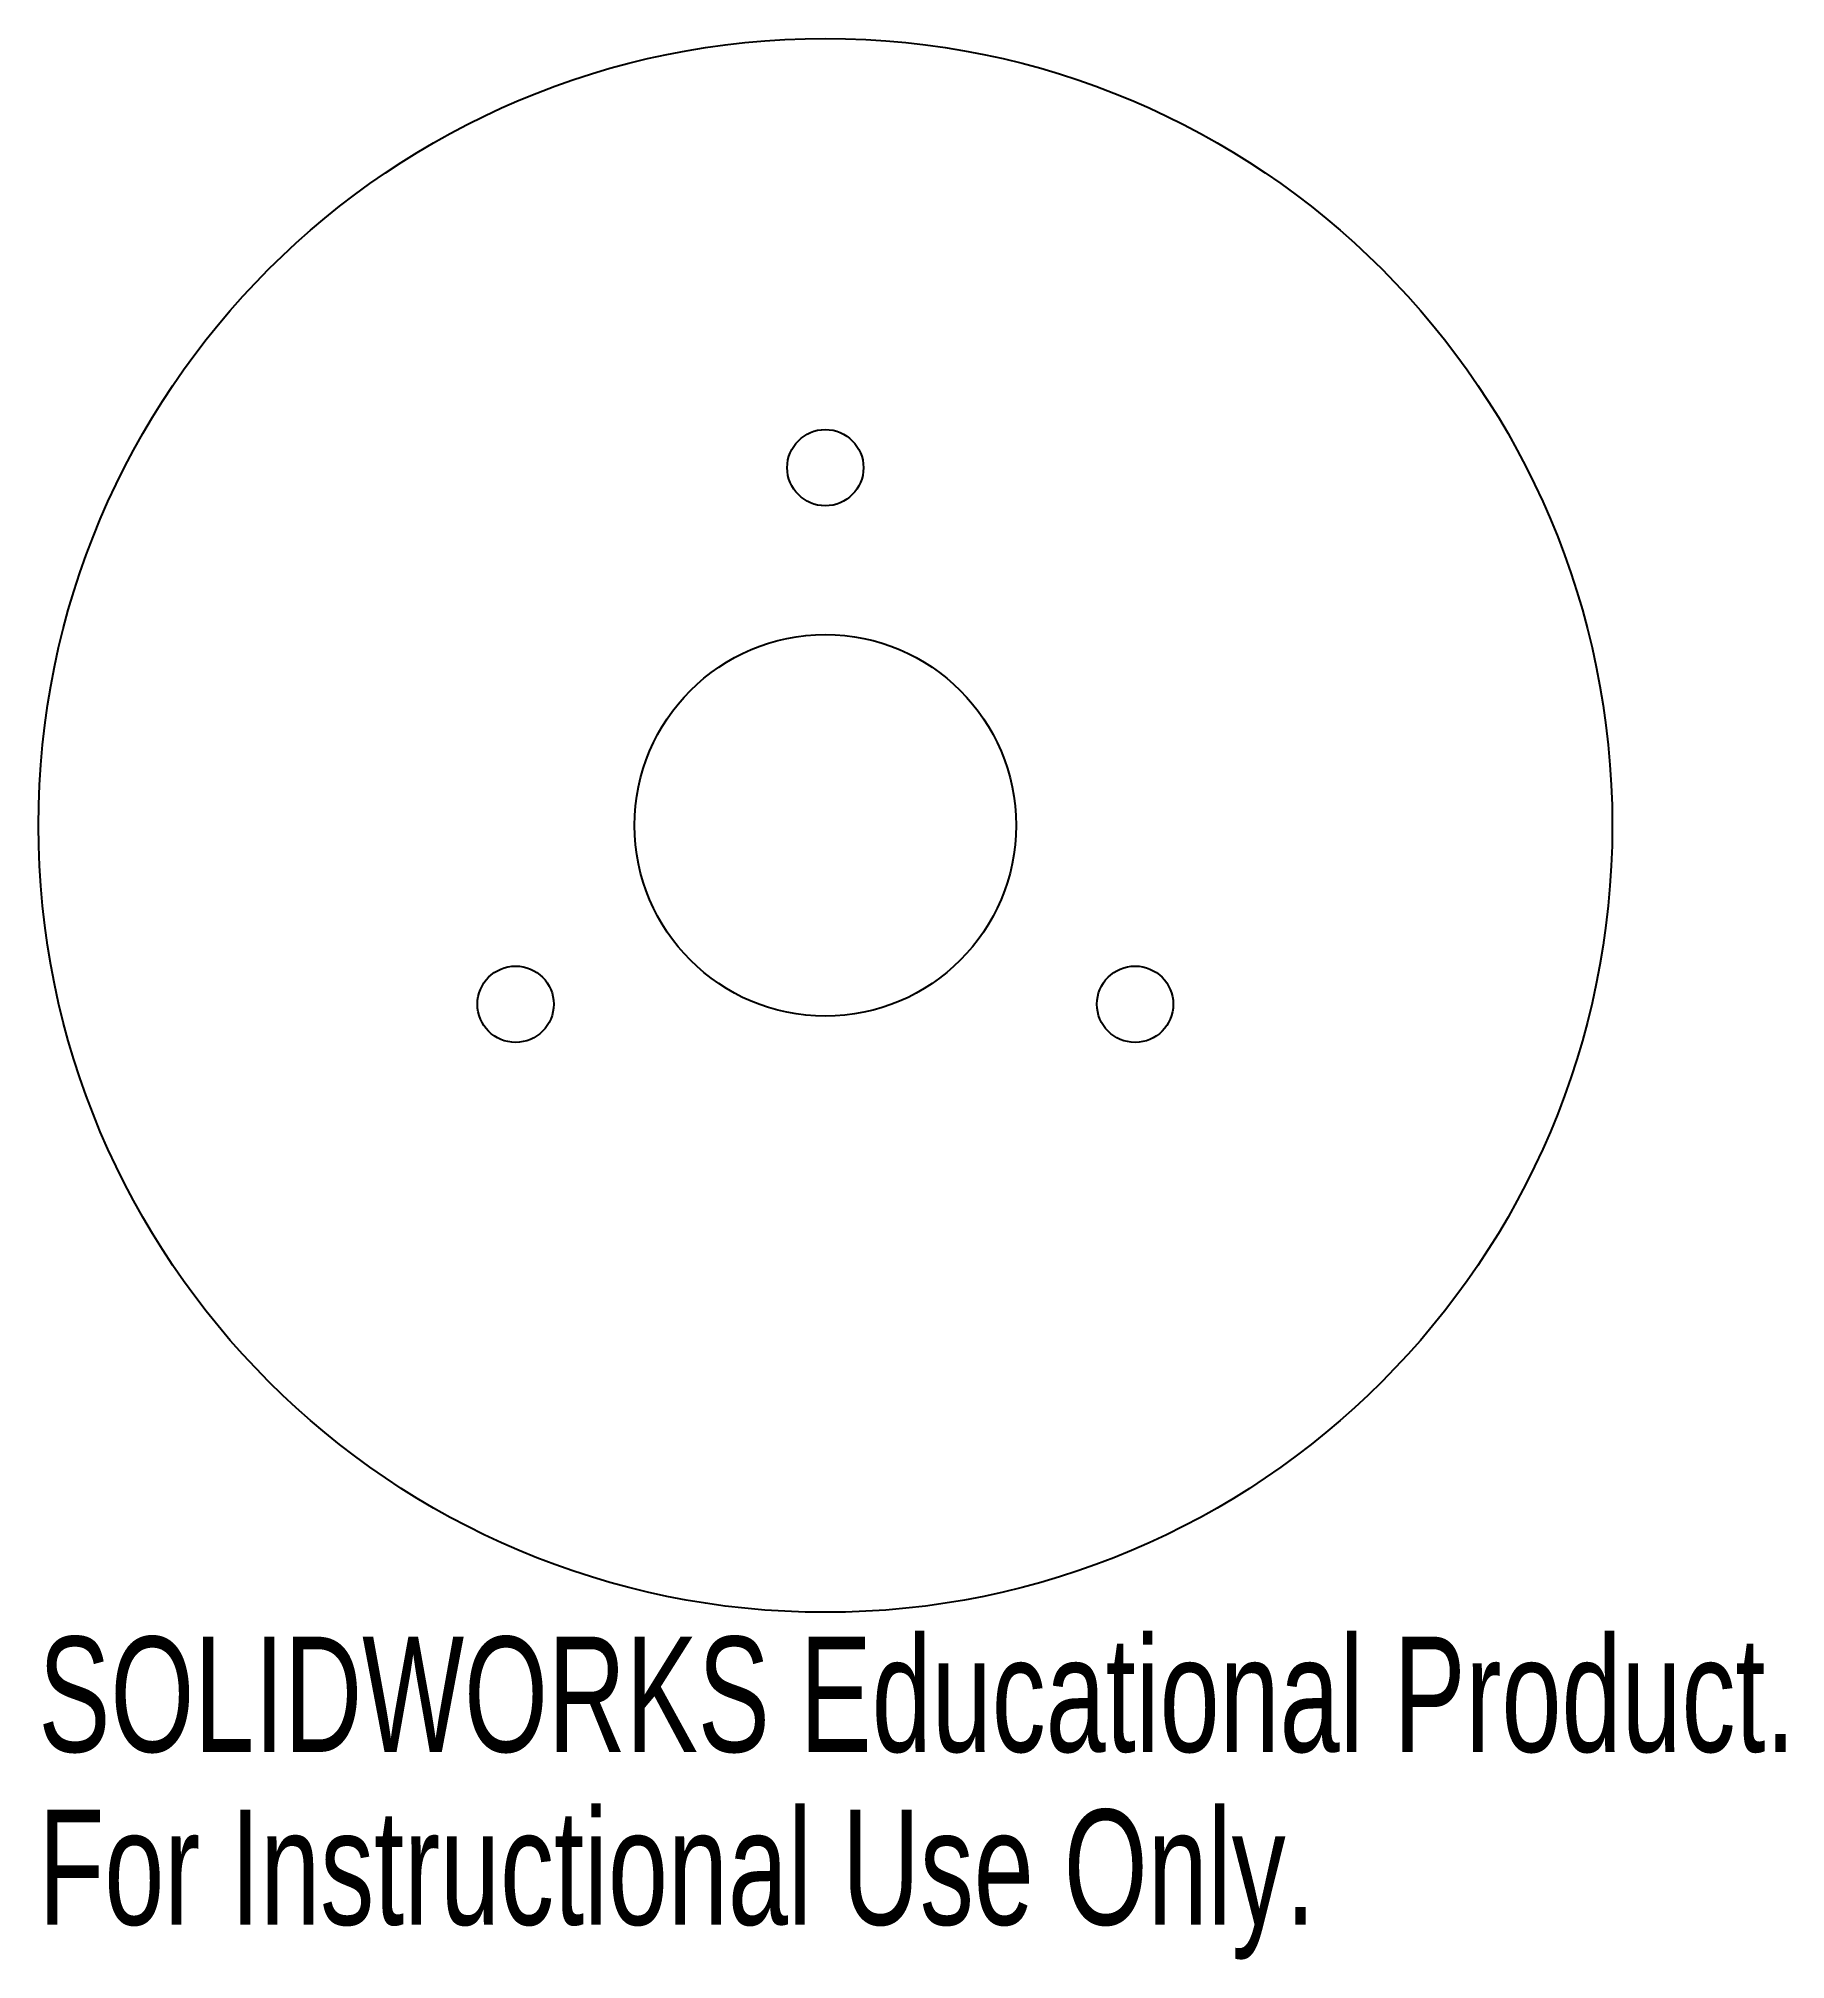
# Model space of a CAD drawing. Header units: millimetres. Extents: x -33 to 40.3, y -47.6 to 33.
import ezdxf

# ---------------------------------------------------------------- set-up
doc = ezdxf.new("R2010")
doc.units = ezdxf.units.MM
doc.styles.add('SLDTEXTSTYLE0', font='TXT', dxfattribs={"width": 0.7})

msp = doc.modelspace()

# ---------------------------------------------------------------- linework, layer by layer
at = {"color": 7, "linetype": 'Continuous', "lineweight": 25}
for centre, radius in [((0, 0), 33), ((0, 15), 1.6), ((0, 0), 8), ((-12.99, -7.5), 1.6), ((12.99, -7.5), 1.6)]:
    msp.add_circle(centre, radius, dxfattribs=at)

# ---------------------------------------------------------------- texts
at = {"color": 7, "linetype": 'Continuous', "char_height": 4.83362, "attachment_point": 1, "style": 'SLDTEXTSTYLE0'}
for s, insert in [('SOLIDWORKS Educational Product.', (-33, -34.02)), ('For Instructional Use Only.', (-33, -41.27))]:
    msp.add_mtext(s, dxfattribs=dict(at, insert=insert))

doc.saveas('drawing.dxf')
